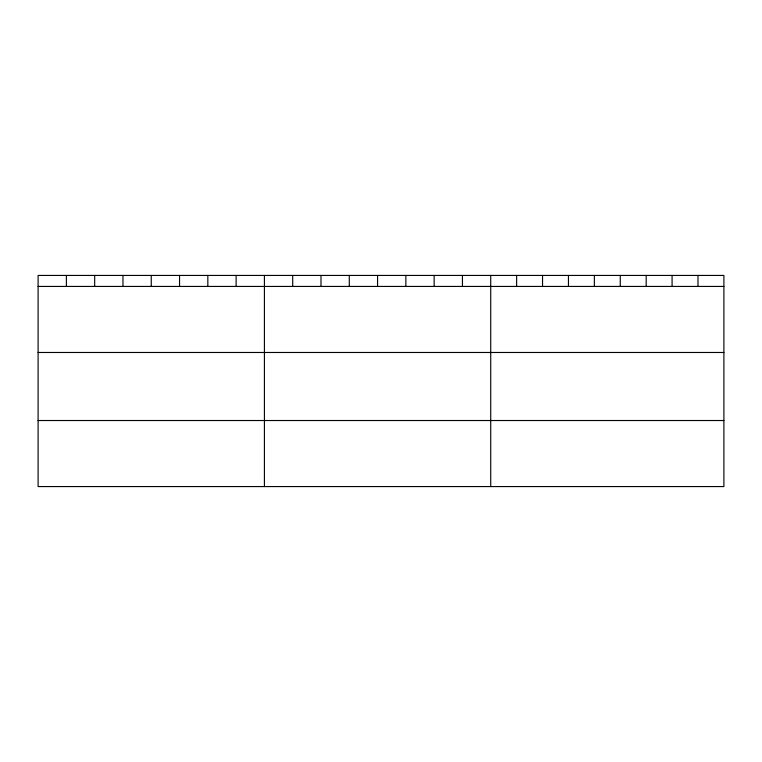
<?xml version="1.0" encoding="UTF-8"?>
<svg xmlns="http://www.w3.org/2000/svg" width="762" height="762" viewBox="0 0 762 762"><rect width="100%" height="100%" fill="white"/><g stroke="black" fill="none" stroke-linecap="round" stroke-linejoin="round"><path stroke-width="1.14" d="M723.9 286.436L723.9 486.566L38.1 486.566L38.1 275.434L723.9 275.434L723.9 286.436L38.1 286.436M38.1 352.482L723.9 352.482M38.1 420.519L723.9 420.519M697.992 275.434L697.992 286.436M672.084 275.434L672.084 286.436M646.176 275.434L646.176 286.436M620.268 275.434L620.268 286.436M594.36 275.434L594.36 286.436M568.452 275.434L568.452 286.436M542.544 275.434L542.544 286.436M516.636 275.434L516.636 286.436M490.728 275.434L490.728 486.566M462.439 275.434L462.439 286.436M434.149 275.434L434.149 286.436M405.86 275.434L405.86 286.436M377.571 275.434L377.571 286.436M349.282 275.434L349.282 286.436M320.993 275.434L320.993 286.436M292.703 275.434L292.703 286.436M264.414 275.434L264.414 486.566M236.125 275.434L236.125 286.436M207.835 275.434L207.835 286.436M179.546 275.434L179.546 286.436M151.257 275.434L151.257 286.436M122.968 275.434L122.968 286.436M94.678 275.434L94.678 286.436M66.389 275.434L66.389 286.436"/></g></svg>
